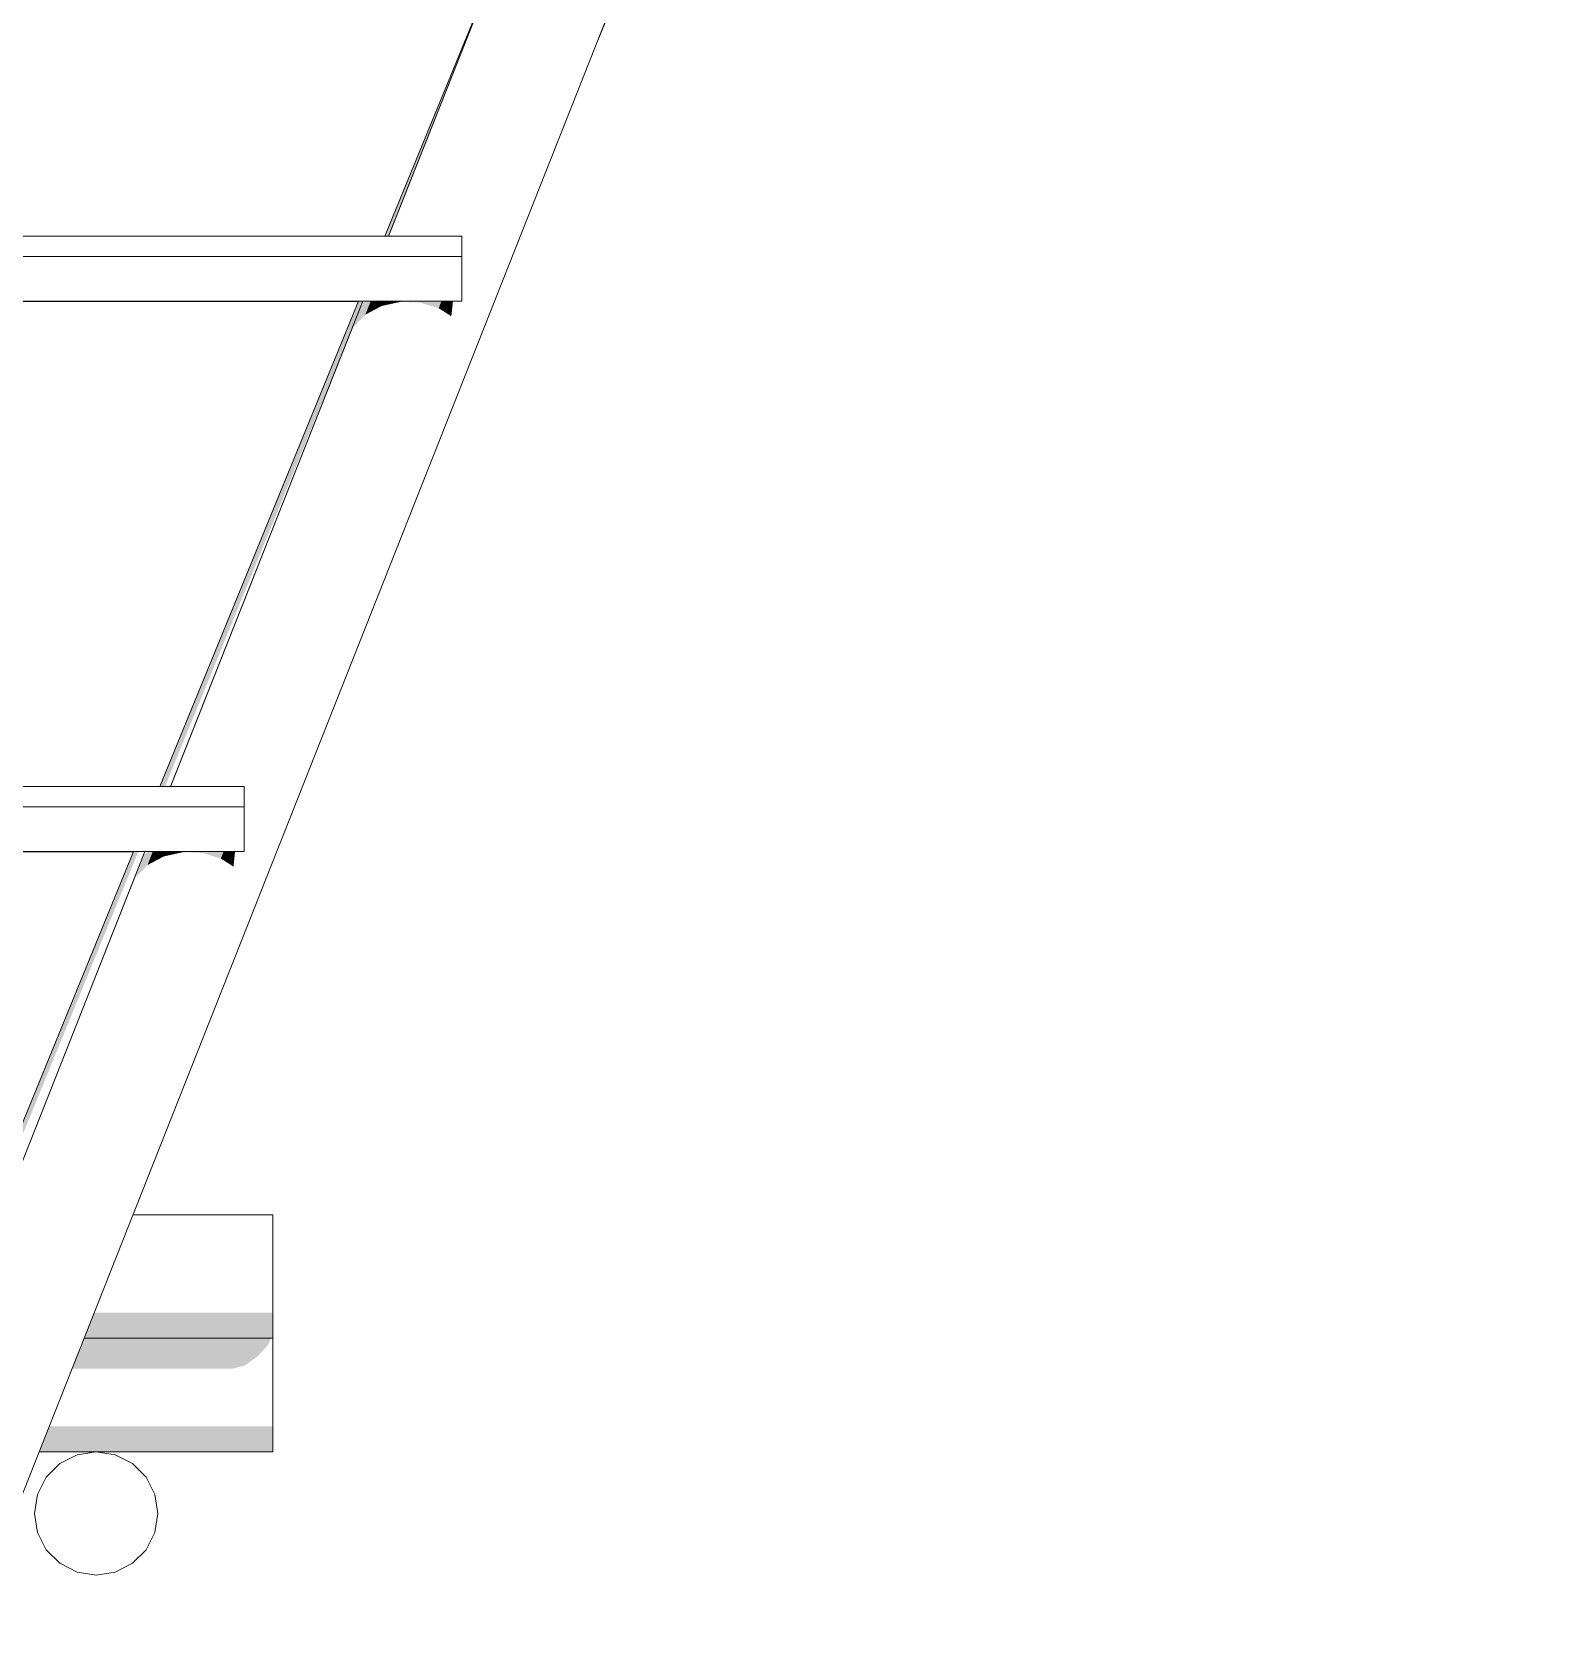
# Model space of a CAD drawing. Header units: millimetres. Extents: x -71878 to 121433, y -67383 to 83273.
# Drawn here: x 48204 to 49689, y -35551 to -34002 of the extents above; entities that cross this region are included whole.
import ezdxf

# ---------------------------------------------------------------- set-up
doc = ezdxf.new("R2010")
doc.units = ezdxf.units.MM
doc.header["$MEASUREMENT"] = 0
for name, color, linetype in [('COLUMNAS', 7, 'Continuous'), ('ENTIRADO', 7, 'Continuous'), ('Vigas', 7, 'Continuous')]:
    doc.layers.add(name, color=color, linetype=linetype)
for name, color, linetype, lineweight in [('COLUMNAS_Pluma_Nº__1', 7, 'Continuous', 0), ('ENTIRADO_Pluma_Nº__21', 7, 'Continuous', 5), ('Vigas_Pluma_Nº__21', 7, 'Continuous', 5)]:
    doc.layers.add(name, color=color, linetype=linetype, lineweight=lineweight)
for name, color, linetype, lineweight, true_color in [('COLUMNAS_Pluma_Nº__3', 7, 'Continuous', 0, 0x646464), ('ENTIRADO_Pluma_Nº__3', 7, 'Continuous', 0, 0x646464), ('Vigas_Pluma_Nº__3', 7, 'Continuous', 0, 0x646464)]:
    doc.layers.add(name, color=color, linetype=linetype, lineweight=lineweight, true_color=true_color)

# ---------------------------------------------------------------- blocks, each defined once
blk = doc.blocks.new('Elem Sección_24_2')
at = {"layer": 'Vigas_Pluma_Nº__21', "linetype": 'Continuous'}
for p, q in [((-24597.8, 5450.5), (-24579.3, 5453.4)), ((-24579.3, 5453.4), (-24560.7, 5450.5)), ((-24627.8, 5428.7), (-24614.5, 5441.9)), ((-24614.5, 5441.9), (-24597.8, 5450.5)), ((-24560.7, 5450.5), (-24544, 5441.9)), ((-24544, 5441.9), (-24530.7, 5428.7)), ((-24636.3, 5411.9), (-24627.8, 5428.7)), ((-24530.7, 5428.7), (-24522.2, 5411.9)), ((-24639.3, 5393.4), (-24636.3, 5411.9)), ((-24522.2, 5411.9), (-24519.3, 5393.4)), ((-24636.3, 5374.9), (-24639.3, 5393.4)), ((-24519.3, 5393.4), (-24522.2, 5374.9)), ((-24627.8, 5358.1), (-24636.3, 5374.9)), ((-24522.2, 5374.9), (-24530.7, 5358.1)), ((-24614.5, 5344.9), (-24627.8, 5358.1)), ((-24597.8, 5336.3), (-24614.5, 5344.9)), ((-24544, 5344.9), (-24560.7, 5336.3)), ((-24530.7, 5358.1), (-24544, 5344.9)), ((-24579.3, 5333.4), (-24597.8, 5336.3)), ((-24560.7, 5336.3), (-24579.3, 5333.4))]:
    blk.add_line(p, q, dxfattribs=at)
blk = doc.blocks.new('Elem Sección_33_2')
at = {"layer": 'Vigas_Pluma_Nº__3', "linetype": 'Continuous', "lineweight": 0, "true_color": 0x191919}
for points in [[(-24591.8, 5561.9), (-24597, 5548.7), (-24420.1, 5548.7), (-24412.8, 5556.6), (-24409.9, 5561.9)], [(-24591.8, 5561.9), (-24409.9, 5561.9), (-24409, 5564), (-24591, 5564)], [(-24597, 5548.7), (-24602.7, 5534.3), (-24446.1, 5534.3), (-24434.4, 5537.5), (-24422.2, 5546.3), (-24420.1, 5548.7)], [(-24630.2, 5464.9), (-24407.5, 5464.9), (-24407.5, 5478.1), (-24625, 5478.1)], [(-24634.7, 5453.4), (-24407.5, 5453.4), (-24407.5, 5456.3), (-24633.6, 5456.3)], [(-24633.6, 5456.3), (-24407.5, 5456.3), (-24407.5, 5464.9), (-24630.2, 5464.9)]]:
    blk.add_hatch(color=250, dxfattribs=at).paths.add_polyline_path(points)
at = {"layer": 'Vigas_Pluma_Nº__21', "linetype": 'Continuous'}
for p, q in [((-24407.5, 5561.9), (-24407.5, 5564)), ((-24407.5, 5548.7), (-24407.5, 5561.9)), ((-24407.5, 5531.9), (-24407.5, 5548.7)), ((-24407.5, 5513.4), (-24407.5, 5531.9)), ((-24407.5, 5494.9), (-24407.5, 5513.4)), ((-24407.5, 5478.1), (-24407.5, 5494.9)), ((-24407.5, 5464.9), (-24407.5, 5478.1)), ((-24407.5, 5453.4), (-24634.7, 5453.4)), ((-24407.5, 5456.3), (-24407.5, 5464.9)), ((-24407.5, 5453.4), (-24407.5, 5456.3))]:
    blk.add_line(p, q, dxfattribs=at)
blk = doc.blocks.new('Elem Sección_38_2')
at = {"layer": 'COLUMNAS_Pluma_Nº__3', "linetype": 'Continuous', "lineweight": 0, "true_color": 0x191919}
for points in [[(-24188.1, 6905.7), (-24298.4, 6635.9), (-24294.9, 6635.9)], [(-24517.2, 6100.4), (-24512.3, 6100.4), (-24337, 6529.4), (-24320, 6572.6), (-24324.2, 6572.6)], [(-24543, 6037.2), (-24659.1, 5753.1), (-24654.3, 5753.1), (-24538.2, 6037.2)]]:
    blk.add_hatch(color=250, dxfattribs=at).paths.add_polyline_path(points)
at = {"layer": 'COLUMNAS_Pluma_Nº__1', "linetype": 'Continuous'}
for p, q in [((-24092.3, 6824.1), (-23362.5, 8610.1)), ((-24298.4, 6635.9), (-24188.1, 6905.7)), ((-24517.2, 6100.4), (-24324.2, 6572.6)), ((-24659.1, 5753.1), (-24543, 6037.2))]:
    blk.add_line(p, q, dxfattribs=at)
blk = doc.blocks.new('Elem Sección_41_2')
at = {"layer": 'Vigas_Pluma_Nº__3', "linetype": 'Continuous', "lineweight": 0, "true_color": 0x191919}
for points in [[(-24294.9, 6635.9), (-24294.2, 6635.9), (-24107.3, 7108), (-24108.1, 7108)], [(-24506.8, 6100.4), (-24506.1, 6100.4), (-24319.2, 6572.6), (-24320, 6572.6)], [(-24329.1, 6547.5), (-24317.5, 6559.5), (-24312.3, 6572.6), (-24317.6, 6572.6), (-24320.3, 6569.7)], [(-24312.3, 6572.6), (-24317.5, 6559.5), (-24301.7, 6568), (-24299.8, 6572.6)], [(-24301.7, 6568), (-24283.3, 6572), (-24283.1, 6572.6), (-24299.8, 6572.6)], [(-24283.3, 6572), (-24264.2, 6571.3), (-24263.7, 6572.6), (-24283.1, 6572.6)], [(-24264.2, 6571.3), (-24246.2, 6565.8), (-24243.5, 6572.6), (-24263.7, 6572.6)], [(-24246.2, 6565.8), (-24233.9, 6558), (-24232.3, 6572.6), (-24243.5, 6572.6)], [(-24718.7, 5565), (-24717.9, 5565), (-24531.1, 6037.2), (-24531.8, 6037.2)], [(-24532.2, 6034.3), (-24541, 6012.1), (-24529.3, 6024.1), (-24524.2, 6037.2), (-24529.4, 6037.2)], [(-24529.3, 6024.1), (-24513.5, 6032.5), (-24511.7, 6037.2), (-24524.2, 6037.2)], [(-24513.5, 6032.5), (-24495.2, 6036.6), (-24494.9, 6037.2), (-24511.7, 6037.2)], [(-24495.2, 6036.6), (-24476.1, 6035.9), (-24475.5, 6037.2), (-24494.9, 6037.2)], [(-24476.1, 6035.9), (-24458, 6030.4), (-24455.4, 6037.2), (-24475.5, 6037.2)], [(-24455.4, 6037.2), (-24458, 6030.4), (-24445.7, 6022.6), (-24444.2, 6037.2)]]:
    blk.add_hatch(color=250, dxfattribs=at).paths.add_polyline_path(points)
at = {"layer": 'Vigas_Pluma_Nº__21', "linetype": 'Continuous'}
for p, q in [((-24701.1, 5285.7), (-23156.7, 9188.3)), ((-24294.9, 6635.9), (-24108.1, 7108)), ((-24506.8, 6100.4), (-24320, 6572.6)), ((-24718.7, 5565), (-24531.8, 6037.2))]:
    blk.add_line(p, q, dxfattribs=at)
blk = doc.blocks.new('Elem Sección_44_2')
at = {"layer": 'Vigas_Pluma_Nº__3', "linetype": 'Continuous', "lineweight": 0, "true_color": 0x191919}
for points in [[(-24586.4, 5575.5), (-24407.5, 5575.5), (-24407.5, 5588.8), (-24581.2, 5588.8)], [(-24589.8, 5567), (-24591, 5564), (-24407.5, 5564), (-24407.5, 5567)], [(-24586.4, 5575.5), (-24589.8, 5567), (-24407.5, 5567), (-24407.5, 5575.5)]]:
    blk.add_hatch(color=250, dxfattribs=at).paths.add_polyline_path(points)
at = {"layer": 'Vigas_Pluma_Nº__21', "linetype": 'Continuous'}
for p, q in [((-24543.5, 5684), (-24407.5, 5684)), ((-24407.5, 5684), (-24407.5, 5681.1)), ((-24407.5, 5681.1), (-24407.5, 5672.6)), ((-24407.5, 5672.6), (-24407.5, 5659.3)), ((-24407.5, 5659.3), (-24407.5, 5642.6)), ((-24407.5, 5642.6), (-24407.5, 5624)), ((-24407.5, 5624), (-24407.5, 5605.5)), ((-24407.5, 5605.5), (-24407.5, 5588.8)), ((-24407.5, 5588.8), (-24407.5, 5575.5)), ((-24591, 5564), (-24407.5, 5564)), ((-24407.5, 5575.5), (-24407.5, 5567)), ((-24407.5, 5567), (-24407.5, 5564))]:
    blk.add_line(p, q, dxfattribs=at)
blk = doc.blocks.new('Elem Sección_195_2')
at = {"layer": 'ENTIRADO_Pluma_Nº__21', "linetype": 'Continuous'}
for p, q in [((-24223.6, 6635.9), (-40426.4, 6635.9)), ((-24223.6, 6616), (-24223.6, 6635.9)), ((-24223.6, 6616), (-40426.4, 6616)), ((-24223.6, 6572.6), (-24223.6, 6616)), ((-24223.6, 6572.6), (-40426.4, 6572.6))]:
    blk.add_line(p, q, dxfattribs=at)
blk = doc.blocks.new('Elem Sección_196_2')
at = {"layer": 'ENTIRADO_Pluma_Nº__21', "linetype": 'Continuous'}
for p, q in [((-24435.4, 6100.4), (-40214.5, 6100.4)), ((-24435.4, 6080.6), (-24435.4, 6100.4)), ((-24435.4, 6080.6), (-40214.5, 6080.6)), ((-24435.4, 6037.2), (-24435.4, 6080.6)), ((-24435.4, 6037.2), (-40214.5, 6037.2))]:
    blk.add_line(p, q, dxfattribs=at)
blk = doc.blocks.new('Elem Sección_202_2')
at = {"layer": 'ENTIRADO_Pluma_Nº__3', "linetype": 'Continuous', "lineweight": 0, "true_color": 0x191919}
blk.add_hatch(color=250, dxfattribs=at).paths.add_polyline_path([(-24995, 6572.6), (-24995, 6572.5), (-24324.3, 6572.5), (-24324.2, 6572.6)])
at = {"layer": 'ENTIRADO_Pluma_Nº__21', "linetype": 'Continuous'}
blk.add_line((-24324.3, 6572.5), (-24995, 6572.5), dxfattribs=at)
blk = doc.blocks.new('Elem Sección_203_2')
at = {"layer": 'ENTIRADO_Pluma_Nº__3', "linetype": 'Continuous', "lineweight": 0, "true_color": 0x191919}
blk.add_hatch(color=250, dxfattribs=at).paths.add_polyline_path([(-24543, 6037.2), (-24995, 6037.2), (-24995, 6037.1), (-24543.1, 6037.1)])
at = {"layer": 'ENTIRADO_Pluma_Nº__21', "linetype": 'Continuous'}
blk.add_line((-24543.1, 6037.1), (-24995, 6037.1), dxfattribs=at)

msp = doc.modelspace()

# ---------------------------------------------------------------- block references
at = {"layer": 'COLUMNAS', "lineweight": 0}
msp.add_blockref('Elem Sección_38_2', (72845.285, -40836.883), dxfattribs=at)
at = {"layer": 'ENTIRADO', "lineweight": 0}
for name in ['Elem Sección_195_2', 'Elem Sección_202_2', 'Elem Sección_196_2', 'Elem Sección_203_2']:
    msp.add_blockref(name, (72845.285, -40836.883), dxfattribs=at)
at = {"layer": 'Vigas', "lineweight": 0}
for name in ['Elem Sección_41_2', 'Elem Sección_44_2', 'Elem Sección_33_2', 'Elem Sección_24_2']:
    msp.add_blockref(name, (72845.285, -40836.883), dxfattribs=at)

doc.saveas('drawing.dxf')
